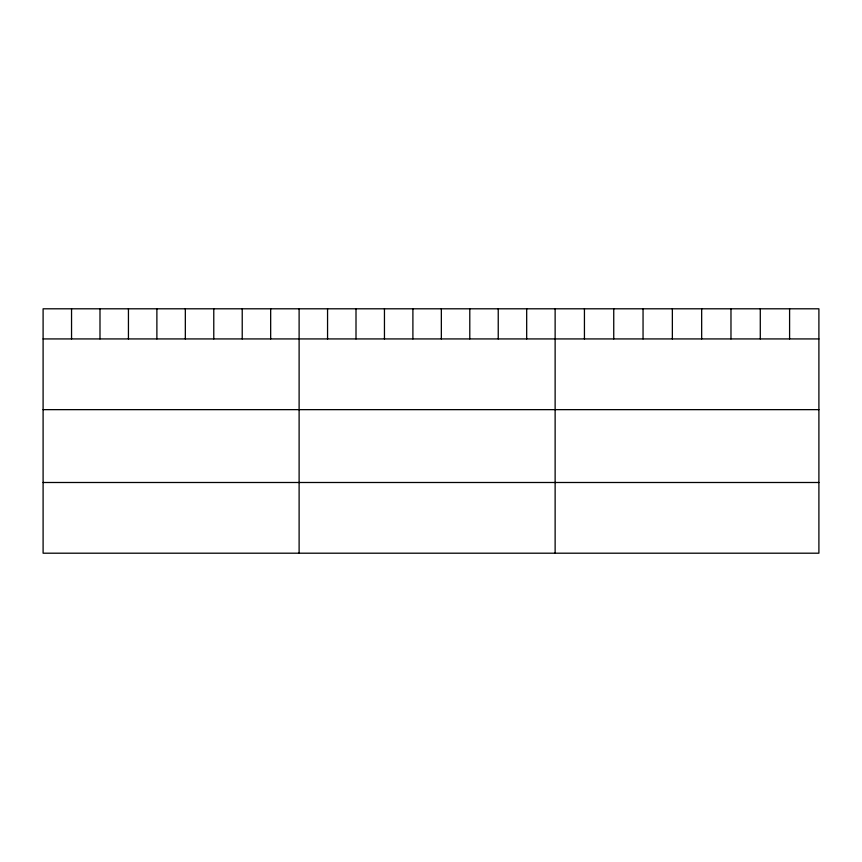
<?xml version="1.0" encoding="UTF-8"?>
<svg xmlns="http://www.w3.org/2000/svg" width="862" height="862" viewBox="0 0 862 862"><rect width="100%" height="100%" fill="white"/><g stroke="black" fill="none" stroke-linecap="round" stroke-linejoin="round"><path stroke-width="1.29" d="M818.9 338.928L818.9 553.199L43.1 553.199L43.1 308.801L818.9 308.801L818.9 338.928L43.1 338.928M43.1 409.644L818.9 409.644M43.1 482.494L818.9 482.494M789.592 308.801L789.592 338.928M760.284 308.801L760.284 338.928M730.976 308.801L730.976 338.928M701.668 308.801L701.668 338.928M672.36 308.801L672.36 338.928M643.052 308.801L643.052 338.928M613.744 308.801L613.744 338.928M584.436 308.801L584.436 338.928M555.128 308.801L555.128 553.199M526.682 308.801L526.682 338.928M498.236 308.801L498.236 338.928M469.79 308.801L469.79 338.928M441.344 308.801L441.344 338.928M412.898 308.801L412.898 338.928M384.452 308.801L384.452 338.928M356.006 308.801L356.006 338.928M327.56 308.801L327.56 338.928M299.114 308.801L299.114 553.199M270.668 308.801L270.668 338.928M242.222 308.801L242.222 338.928M213.776 308.801L213.776 338.928M185.33 308.801L185.33 338.928M156.884 308.801L156.884 338.928M128.438 308.801L128.438 338.928M99.992 308.801L99.992 338.928M71.546 308.801L71.546 338.928"/></g></svg>
